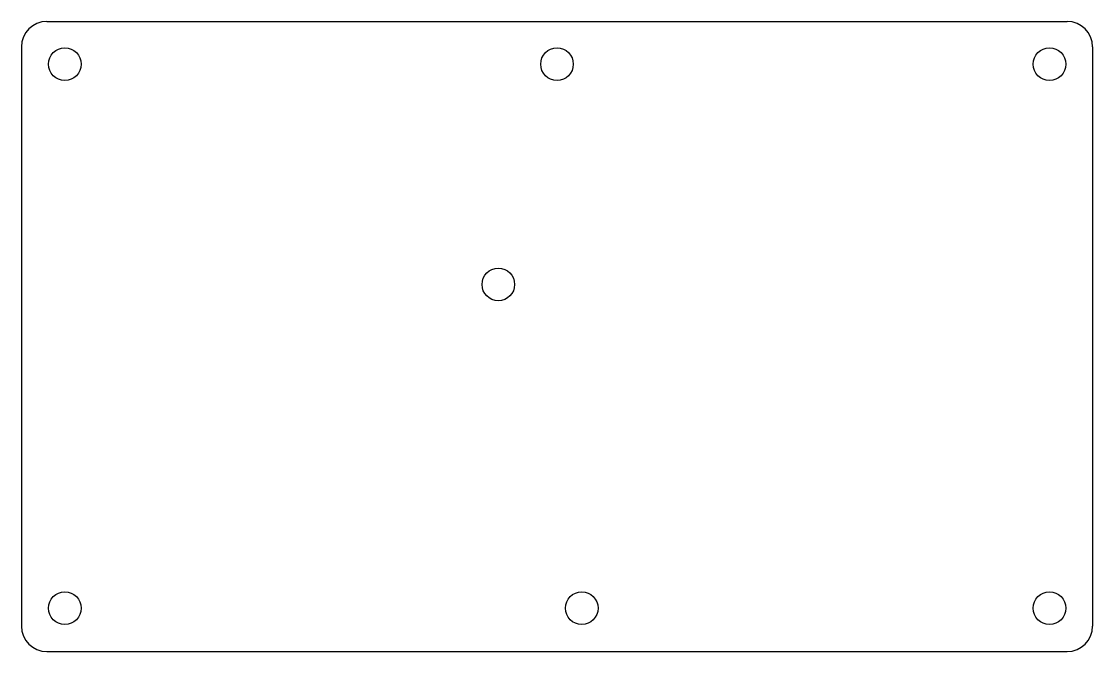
# Model space of a CAD drawing. Header units: millimetres. Extents: x 0 to 210, y -124 to 0.
import ezdxf

# ---------------------------------------------------------------- set-up
doc = ezdxf.new("R2010")
doc.units = ezdxf.units.MM
doc.layers.add('Shape2DView', color=7, linetype='CONTINUOUS')

msp = doc.modelspace()

# ---------------------------------------------------------------- linework, layer by layer
at = {"layer": 'Shape2DView'}
for p, q in [((5, 0), (205, 0)), ((0, -5), (0, -118.58)), ((210, -5), (210, -118.58)), ((5, -123.58), (205, -123.58))]:
    msp.add_line(p, q, dxfattribs=at)
for centre in [(8.514, -8.38), (105, -8.38), (201.554, -8.38), (93.5, -51.58), (8.514, -115.06), (109.86, -115.06), (201.554, -115.06)]:
    msp.add_circle(centre, 3.2, dxfattribs=at)
for centre, start, end in [((5, -5), 90, 180), ((205, -5), 0, 90), ((5, -118.58), 180, -90), ((205, -118.58), -90, 0)]:
    msp.add_arc(centre, 5, start, end, dxfattribs=at)

doc.saveas('drawing.dxf')
